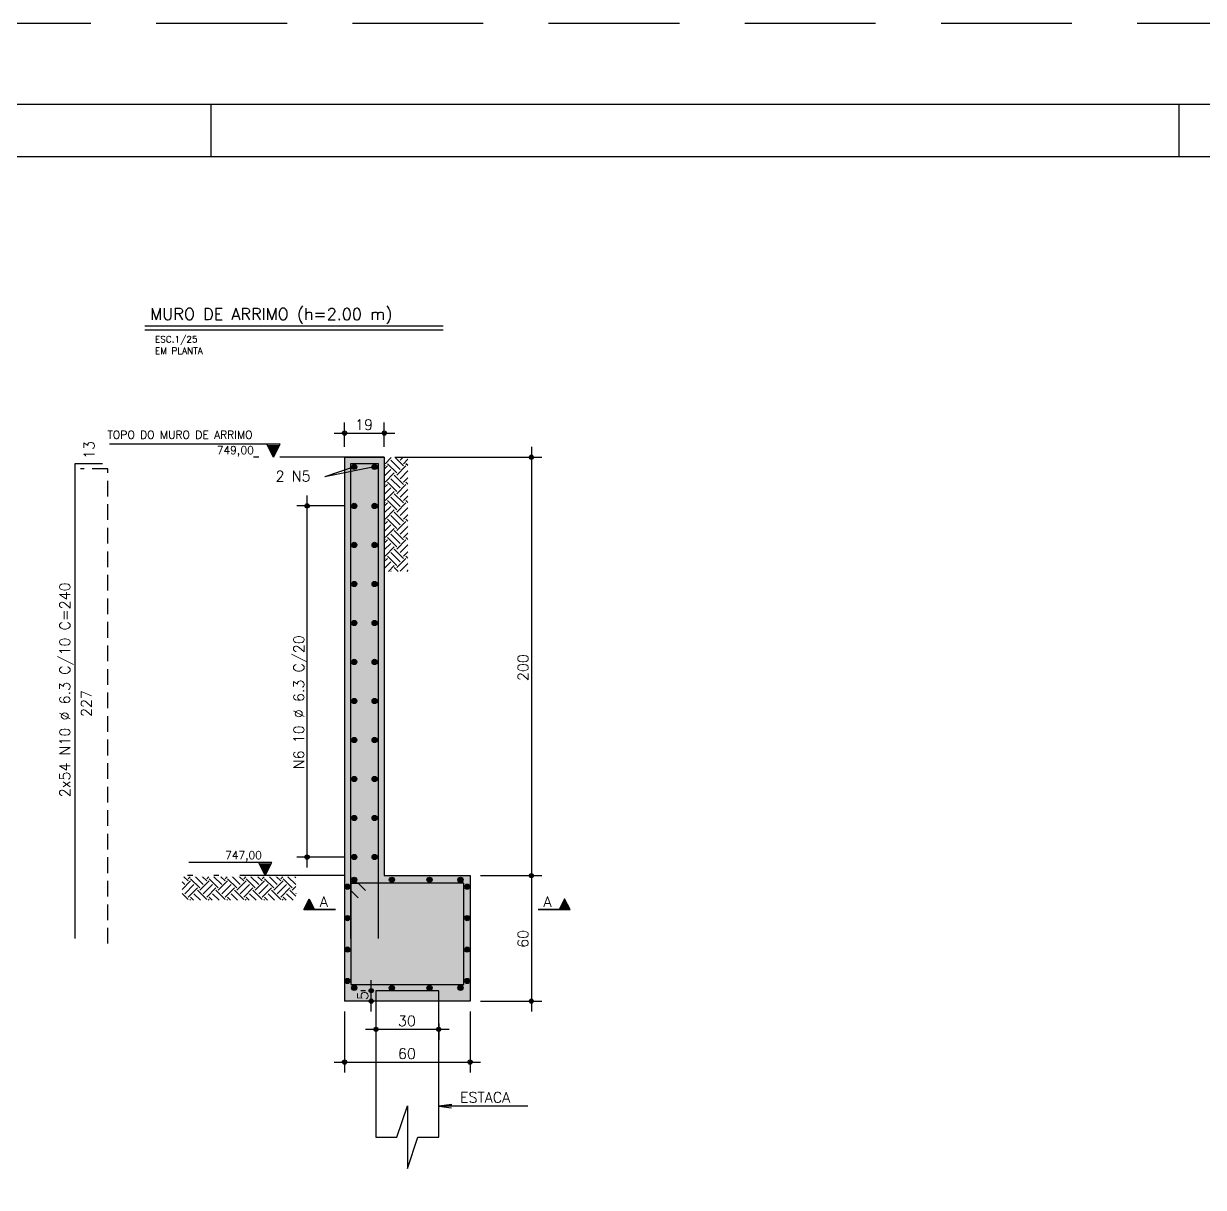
# Model space of a CAD drawing. Extents: x -1.9 to 86, y -1.2 to 61.3.
# Drawn here: x 43.52 to 66.07, y 39.05 to 61.31 of the extents above; entities that cross this region are included whole.
import ezdxf

# ---------------------------------------------------------------- set-up
doc = ezdxf.new("R2010")
doc.units = 0
doc.header["$MEASUREMENT"] = 0
for name, pattern in [('ESTILO_TQS_0001', [0.45, 0.3, -0.15]), ('ESTILO_TQS_0004', [3.3, 2, -0.4, 0.05, -0.4, 0.05, -0.4]), ('HIDDEN', [0.375, 0.25, -0.125])]:
    doc.linetypes.add(name, pattern=pattern)
doc.layers.get('0').update_dxf_attribs({"linetype": 'CONTINUOUS'})
doc.layers.get('Defpoints').update_dxf_attribs({"linetype": 'CONTINUOUS'})
for name, color, linetype in [('ARQ_FOLHA', 7, 'CONTINUOUS'), ('PENA_01', 1, 'CONTINUOUS'), ('PENA_02', 2, 'CONTINUOUS'), ('PENA_03', 3, 'CONTINUOUS'), ('PENA_04', 4, 'CONTINUOUS'), ('PENA_05', 5, 'CONTINUOUS'), ('PENA_06', 6, 'CONTINUOUS'), ('PENA_10', 253, 'CONTINUOUS')]:
    doc.layers.add(name, color=color, linetype=linetype)
doc.styles.get("Standard").update_dxf_attribs({"font": 'ROMANS.SHX'})

# ---------------------------------------------------------------- blocks, each defined once
blk = doc.blocks.new('FOLHA A1 - 841 X 594')
at = {"layer": 'ARQ_FOLHA', "color": 1}
for p, q in [((-370, 584), (-370, 594)), ((-185, 584), (-185, 594))]:
    blk.add_line(p, q, dxfattribs=at)
for points in [[(-841, 0), (0, 0), (0, 594), (-841, 594)], [(-816, 10), (-10, 10), (-10, 584), (-816, 584)]]:
    blk.add_lwpolyline(points, close=True, dxfattribs=at)
at = {"layer": 'Defpoints', "color": 8, "linetype": 'HIDDEN', "ltscale": 100}
blk.add_lwpolyline([(-860.5, 609.5), (-860.5, -15.5), (19.5, -15.5), (19.5, 609.5)], close=True, dxfattribs=at)
blk = doc.blocks.new('*U23')
blk.add_blockref('FOLHA A1 - 841 X 594', (0, 0))

msp = doc.modelspace()

# ---------------------------------------------------------------- linework, layer by layer
at = {"layer": 'PENA_01', "linetype": 'Continuous'}
for p, q in [((45.831, 55.525), (51.537, 55.525)), ((49.65, 53.214), (49.65, 53.676)), ((50.41, 53.214), (50.41, 53.676)), ((49.45, 53.476), (50.61, 53.476)), ((50.542, 53.009), (50.425, 52.891)), ((50.61, 53.014), (53.42, 53.014)), ((50.778, 52.847), (50.617, 53.009)), ((50.63, 53.009), (50.63, 53.009)), ((50.763, 53.009), (50.712, 52.958)), ((53.22, 53.214), (53.22, 44.814)), ((49.835, 52.829), (49.27, 52.639)), ((50.225, 52.829), (49.27, 52.639)), ((50.425, 52.847), (50.41, 52.862)), ((50.469, 52.847), (50.41, 52.788)), ((50.535, 52.781), (50.41, 52.655)), ((50.646, 52.715), (50.469, 52.891)), ((50.712, 52.781), (50.535, 52.958)), ((50.822, 52.847), (50.646, 52.67)), ((50.861, 52.974), (50.778, 52.891)), ((50.861, 52.853), (50.822, 52.891)), ((50.861, 52.986), (50.861, 52.986)), ((50.861, 52.885), (50.861, 52.885)), ((50.601, 52.715), (50.425, 52.538)), ((50.712, 52.427), (50.535, 52.604)), ((50.778, 52.494), (50.601, 52.67)), ((50.861, 52.753), (50.712, 52.604)), ((50.861, 52.62), (50.778, 52.538)), ((50.861, 52.765), (50.861, 52.765)), ((50.861, 52.632), (50.861, 52.632)), ((50.425, 52.494), (50.41, 52.509)), ((50.469, 52.494), (50.41, 52.434)), ((50.535, 52.427), (50.41, 52.302)), ((50.601, 52.361), (50.425, 52.184)), ((50.646, 52.361), (50.469, 52.538)), ((50.778, 52.14), (50.601, 52.317)), ((50.822, 52.494), (50.646, 52.317)), ((50.861, 52.399), (50.712, 52.25)), ((50.861, 52.5), (50.822, 52.538)), ((50.861, 52.532), (50.861, 52.532)), ((50.861, 52.411), (50.861, 52.411)), ((48.935, 45.17), (48.935, 52.283)), ((50.425, 52.14), (50.41, 52.155)), ((50.469, 52.14), (50.41, 52.081)), ((50.646, 52.007), (50.469, 52.184)), ((50.712, 52.074), (50.535, 52.25)), ((50.822, 52.14), (50.646, 51.963)), ((50.861, 52.267), (50.778, 52.184)), ((50.861, 52.146), (50.822, 52.184)), ((50.861, 52.279), (50.861, 52.279)), ((50.861, 52.178), (50.861, 52.178)), ((49.635, 52.083), (48.735, 52.083)), ((50.535, 52.074), (50.41, 51.948)), ((50.601, 52.007), (50.425, 51.831)), ((50.712, 51.72), (50.535, 51.897)), ((50.778, 51.786), (50.601, 51.963)), ((50.861, 52.046), (50.712, 51.897)), ((50.861, 51.913), (50.778, 51.831)), ((50.861, 52.058), (50.861, 52.058)), ((50.861, 51.925), (50.861, 51.925)), ((50.425, 51.786), (50.41, 51.801)), ((50.469, 51.786), (50.41, 51.727)), ((50.535, 51.72), (50.41, 51.595)), ((50.601, 51.654), (50.425, 51.477)), ((50.646, 51.654), (50.469, 51.831)), ((50.822, 51.786), (50.646, 51.61)), ((50.861, 51.692), (50.712, 51.543)), ((50.861, 51.792), (50.822, 51.831)), ((50.861, 51.825), (50.861, 51.825)), ((50.861, 51.704), (50.861, 51.704)), ((50.425, 51.433), (50.41, 51.448)), ((50.469, 51.433), (50.41, 51.374)), ((50.646, 51.3), (50.469, 51.477)), ((50.712, 51.367), (50.535, 51.543)), ((50.778, 51.433), (50.601, 51.61)), ((50.822, 51.433), (50.646, 51.256)), ((50.861, 51.559), (50.778, 51.477)), ((50.861, 51.439), (50.822, 51.477)), ((50.861, 51.572), (50.861, 51.572)), ((50.861, 51.471), (50.861, 51.471)), ((50.535, 51.367), (50.41, 51.241)), ((50.601, 51.3), (50.425, 51.124)), ((50.712, 51.013), (50.535, 51.19)), ((50.778, 51.079), (50.601, 51.256)), ((50.861, 51.338), (50.712, 51.19)), ((50.861, 51.206), (50.778, 51.124)), ((50.861, 51.351), (50.861, 51.351)), ((50.861, 51.218), (50.861, 51.218)), ((50.425, 51.079), (50.41, 51.094)), ((50.469, 51.079), (50.41, 51.02)), ((50.535, 51.013), (50.41, 50.888)), ((50.646, 50.947), (50.469, 51.124)), ((50.822, 51.079), (50.646, 50.903)), ((50.861, 50.985), (50.712, 50.836)), ((50.861, 51.085), (50.822, 51.124)), ((50.861, 51.117), (50.861, 51.117)), ((50.861, 50.997), (50.861, 50.997)), ((50.601, 50.947), (50.487, 50.832)), ((50.539, 50.832), (50.535, 50.836)), ((50.672, 50.832), (50.601, 50.903)), ((50.76, 50.832), (50.76, 50.832)), ((50.861, 50.852), (50.84, 50.832)), ((50.861, 50.864), (50.861, 50.864)), ((49.635, 45.37), (48.735, 45.37)), ((53.22, 45.214), (53.22, 42.414)), ((46.706, 44.912), (46.545, 44.75)), ((46.545, 44.896), (46.596, 44.845)), ((46.567, 44.994), (46.567, 44.994)), ((46.58, 44.994), (46.662, 44.912)), ((46.7, 44.994), (46.662, 44.956)), ((46.668, 44.994), (46.668, 44.994)), ((46.706, 44.956), (46.883, 44.779)), ((46.788, 44.994), (46.788, 44.994)), ((46.801, 44.994), (46.949, 44.845)), ((47.06, 44.912), (46.883, 44.735)), ((46.921, 44.994), (46.921, 44.994)), ((46.933, 44.994), (47.015, 44.912)), ((47.054, 44.994), (47.015, 44.956)), ((47.022, 44.994), (47.022, 44.994)), ((47.06, 44.956), (47.236, 44.779)), ((47.142, 44.994), (47.142, 44.994)), ((47.154, 44.994), (47.303, 44.845)), ((47.413, 44.912), (47.236, 44.735)), ((47.275, 44.994), (47.275, 44.994)), ((47.287, 44.994), (47.369, 44.912)), ((47.407, 44.994), (47.369, 44.956)), ((47.375, 44.994), (47.375, 44.994)), ((47.413, 44.956), (47.59, 44.779)), ((47.496, 44.994), (47.496, 44.994)), ((47.508, 44.994), (47.656, 44.845)), ((47.767, 44.912), (47.59, 44.735)), ((47.628, 44.994), (47.628, 44.994)), ((47.64, 44.994), (47.723, 44.912)), ((47.761, 44.994), (47.723, 44.956)), ((47.729, 44.994), (47.729, 44.994)), ((47.767, 44.956), (47.944, 44.779)), ((47.849, 44.994), (47.849, 44.994)), ((47.861, 44.994), (48.01, 44.845)), ((48.12, 44.912), (47.944, 44.735)), ((47.982, 44.994), (47.982, 44.994)), ((47.994, 44.994), (48.076, 44.912)), ((48.114, 44.994), (48.076, 44.956)), ((48.082, 44.994), (48.082, 44.994)), ((48.12, 44.956), (48.297, 44.779)), ((48.203, 44.994), (48.203, 44.994)), ((48.215, 44.994), (48.363, 44.845)), ((48.474, 44.912), (48.297, 44.735)), ((48.335, 44.994), (48.335, 44.994)), ((48.347, 44.994), (48.43, 44.912)), ((48.468, 44.994), (48.43, 44.956)), ((48.436, 44.994), (48.436, 44.994)), ((48.474, 44.956), (48.651, 44.779)), ((48.556, 44.994), (48.556, 44.994)), ((48.568, 44.994), (48.717, 44.845)), ((48.689, 44.994), (48.689, 44.994)), ((48.701, 44.994), (48.721, 44.974)), ((48.721, 44.894), (48.721, 44.894)), ((52.25, 45.014), (53.42, 45.014)), ((52.25, 45.014), (53.42, 45.014)), ((46.545, 44.764), (46.545, 44.764)), ((46.545, 44.675), (46.662, 44.558)), ((46.772, 44.845), (46.596, 44.669)), ((46.839, 44.779), (46.662, 44.602)), ((46.772, 44.669), (46.898, 44.543)), ((46.839, 44.735), (47.015, 44.558)), ((47.126, 44.845), (46.949, 44.669)), ((47.192, 44.779), (47.015, 44.602)), ((47.126, 44.669), (47.251, 44.543)), ((47.192, 44.735), (47.369, 44.558)), ((47.48, 44.845), (47.303, 44.669)), ((47.546, 44.779), (47.369, 44.602)), ((47.48, 44.669), (47.605, 44.543)), ((47.546, 44.735), (47.723, 44.558)), ((47.833, 44.845), (47.656, 44.669)), ((47.899, 44.779), (47.723, 44.602)), ((47.833, 44.669), (47.959, 44.543)), ((47.899, 44.735), (48.076, 44.558)), ((48.187, 44.845), (48.01, 44.669)), ((48.253, 44.779), (48.076, 44.602)), ((48.187, 44.669), (48.312, 44.543)), ((48.253, 44.735), (48.43, 44.558)), ((48.54, 44.845), (48.363, 44.669)), ((48.606, 44.779), (48.43, 44.602)), ((48.54, 44.669), (48.666, 44.543)), ((48.606, 44.735), (48.721, 44.62)), ((48.721, 44.805), (48.651, 44.735)), ((48.721, 44.673), (48.717, 44.669)), ((46.706, 44.558), (46.691, 44.543)), ((46.706, 44.602), (46.765, 44.543)), ((47.06, 44.558), (47.045, 44.543)), ((47.06, 44.602), (47.119, 44.543)), ((47.413, 44.558), (47.398, 44.543)), ((47.413, 44.602), (47.472, 44.543)), ((47.767, 44.558), (47.752, 44.543)), ((47.767, 44.602), (47.826, 44.543)), ((48.12, 44.558), (48.105, 44.543)), ((48.12, 44.602), (48.18, 44.543)), ((48.474, 44.558), (48.459, 44.543)), ((48.474, 44.602), (48.533, 44.543)), ((50.16, 42.414), (50.16, 43.014)), ((50.05, 42.814), (49.96, 42.814)), ((49.65, 42.414), (49.65, 41.249)), ((50.05, 42.614), (49.96, 42.614)), ((52.05, 42.414), (52.05, 41.249)), ((52.25, 42.614), (53.42, 42.614)), ((51.45, 42.184), (51.45, 41.876)), ((50.05, 42.076), (51.65, 42.076)), ((50.25, 41.98), (50.25, 41.876)), ((49.45, 41.449), (52.25, 41.449))]:
    msp.add_line(p, q, dxfattribs=at)
at = {"layer": 'PENA_01', "linetype": 'ESTILO_TQS_0004'}
for p, q in [((50.41, 53.014), (47.763, 53.014)), ((49.65, 45.014), (46.539, 45.014))]:
    msp.add_line(p, q, dxfattribs=at)
at = {"layer": 'PENA_01', "linetype": 'Continuous'}
msp.add_lwpolyline([(50.25, 42.814), (50.25, 40.014), (50.65, 40.014), (50.85, 40.614), (50.85, 39.414), (51.05, 40.014), (51.45, 40.014), (51.45, 42.814), (50.25, 42.814)], dxfattribs=at)
at = {"layer": 'PENA_02', "linetype": 'Continuous'}
for centre, radius in [((49.65, 53.476), 0.04), ((49.65, 53.476), 0.02), ((50.41, 53.476), 0.04), ((50.41, 53.476), 0.02), ((53.22, 53.014), 0.04), ((53.22, 53.014), 0.02), ((48.935, 52.083), 0.0416), ((48.935, 52.083), 0.0208), ((48.935, 45.37), 0.0416), ((48.935, 45.37), 0.0208), ((53.22, 45.014), 0.04), ((53.22, 45.014), 0.04), ((53.22, 45.014), 0.02), ((53.22, 45.014), 0.02), ((50.16, 42.814), 0.04), ((50.16, 42.614), 0.04), ((50.16, 42.814), 0.02), ((50.16, 42.614), 0.02), ((53.22, 42.614), 0.04), ((53.22, 42.614), 0.02), ((50.25, 42.076), 0.04), ((50.25, 42.076), 0.02), ((51.45, 42.076), 0.04), ((51.45, 42.076), 0.02), ((49.65, 41.449), 0.04), ((49.65, 41.449), 0.02), ((52.05, 41.449), 0.04), ((52.05, 41.449), 0.02)]:
    msp.add_circle(centre, radius, dxfattribs=at)
at = {"layer": 'PENA_03', "linetype": 'Continuous'}
for p, q in [((45.831, 55.451), (51.537, 55.451)), ((47.457, 53.264), (45.159, 53.264)), ((48.417, 53.264), (47.457, 53.264)), ((48.292, 53.014), (48.167, 53.264)), ((48.178, 53.241), (48.406, 53.241)), ((48.189, 53.219), (48.395, 53.219)), ((48.292, 53.014), (48.417, 53.264)), ((48.2, 53.197), (48.384, 53.197)), ((48.212, 53.175), (48.372, 53.175)), ((48.223, 53.152), (48.361, 53.152)), ((48.234, 53.13), (48.35, 53.13)), ((48.245, 53.108), (48.339, 53.108)), ((48.256, 53.085), (48.328, 53.085)), ((48.267, 53.063), (48.317, 53.063)), ((48.278, 53.041), (48.306, 53.041)), ((49.65, 53.014), (49.65, 42.614)), ((49.65, 53.014), (50.41, 53.014)), ((49.65, 53.014), (49.65, 53.014)), ((50.41, 53.014), (50.41, 45.014)), ((50.41, 53.014), (50.41, 53.014)), ((50.41, 53.014), (50.41, 53.014)), ((49.835, 52.083), (49.835, 52.083)), ((49.835, 45.37), (49.835, 45.37)), ((47.299, 45.264), (46.676, 45.264)), ((48.259, 45.264), (47.299, 45.264)), ((48.134, 45.014), (48.009, 45.264)), ((48.02, 45.241), (48.248, 45.241)), ((48.031, 45.219), (48.236, 45.219)), ((48.042, 45.197), (48.225, 45.197)), ((48.053, 45.175), (48.214, 45.175)), ((48.064, 45.152), (48.203, 45.152)), ((48.076, 45.13), (48.192, 45.13)), ((48.087, 45.108), (48.181, 45.108)), ((48.134, 45.014), (48.259, 45.264)), ((48.098, 45.085), (48.17, 45.085)), ((48.109, 45.063), (48.158, 45.063)), ((48.12, 45.041), (48.147, 45.041)), ((50.41, 45.014), (52.05, 45.014)), ((52.05, 45.014), (52.05, 42.614)), ((52.05, 45.014), (52.05, 45.014)), ((52.05, 45.014), (52.05, 45.014)), ((50.25, 42.814), (50.25, 42.814)), ((52.05, 42.614), (49.65, 42.614)), ((49.65, 42.614), (49.65, 42.614)), ((50.25, 42.614), (50.25, 42.614)), ((52.05, 42.614), (52.05, 42.614)), ((52.05, 42.614), (52.05, 42.614)), ((50.25, 42.18), (50.25, 42.18)), ((51.45, 42.384), (51.45, 42.384))]:
    msp.add_line(p, q, dxfattribs=at)
for points in [[(48.871, 44.366), (48.973, 44.571), (49.076, 44.366), (48.871, 44.366)], [(53.958, 44.366), (53.855, 44.571), (53.753, 44.366), (53.958, 44.366)], [(53.156, 40.606), (51.45, 40.606), (51.698, 40.639), (51.45, 40.606), (51.697, 40.574)]]:
    msp.add_lwpolyline(points, dxfattribs=at)
for centre in [(49.835, 52.829), (50.225, 52.829), (49.835, 52.083), (50.225, 52.083), (49.835, 51.337), (50.225, 51.337), (49.835, 50.591), (50.225, 50.591), (49.835, 49.845), (50.225, 49.845), (49.835, 49.1), (50.225, 49.1), (49.835, 48.354), (50.225, 48.354), (49.835, 47.608), (50.225, 47.608), (49.835, 46.862), (50.225, 46.862), (49.835, 46.116), (50.225, 46.116), (49.835, 45.37), (50.225, 45.37), (49.835, 44.934), (50.555, 44.935), (51.275, 44.935), (51.865, 44.934), (49.705, 44.804), (51.995, 44.804), (49.705, 44.202), (51.995, 44.202), (49.705, 43.601), (51.995, 43.601), (49.705, 42.999), (49.835, 42.869), (50.555, 42.868), (51.275, 42.868), (51.865, 42.869), (51.995, 42.999)]:
    msp.add_circle(centre, 0.05, dxfattribs=at)
for points in [[(49.885, 52.829), (49.81, 52.872), (49.788, 52.846)], [(49.885, 52.829), (49.788, 52.846), (49.788, 52.812)], [(49.885, 52.829), (49.788, 52.812), (49.81, 52.785)], [(49.885, 52.829), (49.843, 52.878), (49.81, 52.872)], [(49.885, 52.829), (49.81, 52.785), (49.843, 52.78)], [(49.885, 52.829), (49.873, 52.861), (49.843, 52.878)], [(49.885, 52.829), (49.843, 52.78), (49.873, 52.797)], [(49.885, 52.829), (49.873, 52.797), (49.885, 52.829)], [(50.275, 52.829), (50.2, 52.872), (50.178, 52.846)], [(50.275, 52.829), (50.178, 52.846), (50.178, 52.812)], [(50.275, 52.829), (50.178, 52.812), (50.2, 52.785)], [(50.275, 52.829), (50.233, 52.878), (50.2, 52.872)], [(50.275, 52.829), (50.2, 52.785), (50.233, 52.78)], [(50.275, 52.829), (50.263, 52.861), (50.233, 52.878)], [(50.275, 52.829), (50.233, 52.78), (50.263, 52.797)], [(50.275, 52.829), (50.263, 52.797), (50.275, 52.829)], [(49.885, 52.083), (49.81, 52.126), (49.788, 52.1)], [(49.885, 52.083), (49.788, 52.1), (49.788, 52.066)], [(49.885, 52.083), (49.843, 52.132), (49.81, 52.126)], [(49.885, 52.083), (49.873, 52.115), (49.843, 52.132)], [(50.275, 52.083), (50.2, 52.126), (50.178, 52.1)], [(50.275, 52.083), (50.178, 52.1), (50.178, 52.066)], [(50.275, 52.083), (50.233, 52.132), (50.2, 52.126)], [(50.275, 52.083), (50.263, 52.115), (50.233, 52.132)], [(49.885, 52.083), (49.788, 52.066), (49.81, 52.04)], [(49.885, 52.083), (49.81, 52.04), (49.843, 52.034)], [(49.885, 52.083), (49.843, 52.034), (49.873, 52.051)], [(49.885, 52.083), (49.873, 52.051), (49.885, 52.083)], [(50.275, 52.083), (50.178, 52.066), (50.2, 52.04)], [(50.275, 52.083), (50.2, 52.04), (50.233, 52.034)], [(50.275, 52.083), (50.233, 52.034), (50.263, 52.051)], [(50.275, 52.083), (50.263, 52.051), (50.275, 52.083)], [(49.885, 51.337), (49.81, 51.38), (49.788, 51.354)], [(49.885, 51.337), (49.788, 51.354), (49.788, 51.32)], [(49.885, 51.337), (49.788, 51.32), (49.81, 51.294)], [(49.885, 51.337), (49.843, 51.386), (49.81, 51.38)], [(49.885, 51.337), (49.81, 51.294), (49.843, 51.288)], [(49.885, 51.337), (49.873, 51.369), (49.843, 51.386)], [(49.885, 51.337), (49.843, 51.288), (49.873, 51.305)], [(49.885, 51.337), (49.873, 51.305), (49.885, 51.337)], [(50.275, 51.337), (50.2, 51.38), (50.178, 51.354)], [(50.275, 51.337), (50.178, 51.354), (50.178, 51.32)], [(50.275, 51.337), (50.178, 51.32), (50.2, 51.294)], [(50.275, 51.337), (50.233, 51.386), (50.2, 51.38)], [(50.275, 51.337), (50.2, 51.294), (50.233, 51.288)], [(50.275, 51.337), (50.263, 51.369), (50.233, 51.386)], [(50.275, 51.337), (50.233, 51.288), (50.263, 51.305)], [(50.275, 51.337), (50.263, 51.305), (50.275, 51.337)], [(49.885, 50.591), (49.81, 50.635), (49.788, 50.608)], [(49.885, 50.591), (49.788, 50.608), (49.788, 50.574)], [(49.885, 50.591), (49.788, 50.574), (49.81, 50.548)], [(49.885, 50.591), (49.843, 50.641), (49.81, 50.635)], [(49.885, 50.591), (49.81, 50.548), (49.843, 50.542)], [(49.885, 50.591), (49.873, 50.623), (49.843, 50.641)], [(49.885, 50.591), (49.843, 50.542), (49.873, 50.559)], [(49.885, 50.591), (49.873, 50.559), (49.885, 50.591)], [(50.275, 50.591), (50.2, 50.635), (50.178, 50.608)], [(50.275, 50.591), (50.178, 50.608), (50.178, 50.574)], [(50.275, 50.591), (50.178, 50.574), (50.2, 50.548)], [(50.275, 50.591), (50.233, 50.641), (50.2, 50.635)], [(50.275, 50.591), (50.2, 50.548), (50.233, 50.542)], [(50.275, 50.591), (50.263, 50.623), (50.233, 50.641)], [(50.275, 50.591), (50.233, 50.542), (50.263, 50.559)], [(50.275, 50.591), (50.263, 50.559), (50.275, 50.591)], [(49.885, 49.845), (49.81, 49.889), (49.788, 49.863)], [(49.885, 49.845), (49.788, 49.863), (49.788, 49.828)], [(49.885, 49.845), (49.788, 49.828), (49.81, 49.802)], [(49.885, 49.845), (49.843, 49.895), (49.81, 49.889)], [(49.885, 49.845), (49.81, 49.802), (49.843, 49.796)], [(49.885, 49.845), (49.873, 49.878), (49.843, 49.895)], [(49.885, 49.845), (49.843, 49.796), (49.873, 49.813)], [(49.885, 49.845), (49.873, 49.813), (49.885, 49.845)], [(50.275, 49.845), (50.2, 49.889), (50.178, 49.863)], [(50.275, 49.845), (50.178, 49.863), (50.178, 49.828)], [(50.275, 49.845), (50.178, 49.828), (50.2, 49.802)], [(50.275, 49.845), (50.233, 49.895), (50.2, 49.889)], [(50.275, 49.845), (50.2, 49.802), (50.233, 49.796)], [(50.275, 49.845), (50.263, 49.878), (50.233, 49.895)], [(50.275, 49.845), (50.233, 49.796), (50.263, 49.813)], [(50.275, 49.845), (50.263, 49.813), (50.275, 49.845)], [(49.885, 49.1), (49.81, 49.143), (49.788, 49.117)], [(49.885, 49.1), (49.788, 49.117), (49.788, 49.082)], [(49.885, 49.1), (49.788, 49.082), (49.81, 49.056)], [(49.885, 49.1), (49.843, 49.149), (49.81, 49.143)], [(49.885, 49.1), (49.81, 49.056), (49.843, 49.05)], [(49.885, 49.1), (49.873, 49.132), (49.843, 49.149)], [(49.885, 49.1), (49.843, 49.05), (49.873, 49.067)], [(49.885, 49.1), (49.873, 49.067), (49.885, 49.1)], [(50.275, 49.1), (50.2, 49.143), (50.178, 49.117)], [(50.275, 49.1), (50.178, 49.117), (50.178, 49.082)], [(50.275, 49.1), (50.178, 49.082), (50.2, 49.056)], [(50.275, 49.1), (50.233, 49.149), (50.2, 49.143)], [(50.275, 49.1), (50.2, 49.056), (50.233, 49.05)], [(50.275, 49.1), (50.263, 49.132), (50.233, 49.149)], [(50.275, 49.1), (50.233, 49.05), (50.263, 49.067)], [(50.275, 49.1), (50.263, 49.067), (50.275, 49.1)], [(49.885, 48.354), (49.81, 48.397), (49.788, 48.371)], [(49.885, 48.354), (49.788, 48.371), (49.788, 48.337)], [(49.885, 48.354), (49.788, 48.337), (49.81, 48.31)], [(49.885, 48.354), (49.843, 48.403), (49.81, 48.397)], [(49.885, 48.354), (49.81, 48.31), (49.843, 48.305)], [(49.885, 48.354), (49.873, 48.386), (49.843, 48.403)], [(49.885, 48.354), (49.843, 48.305), (49.873, 48.322)], [(49.885, 48.354), (49.873, 48.322), (49.885, 48.354)], [(50.275, 48.354), (50.2, 48.397), (50.178, 48.371)], [(50.275, 48.354), (50.178, 48.371), (50.178, 48.337)], [(50.275, 48.354), (50.178, 48.337), (50.2, 48.31)], [(50.275, 48.354), (50.233, 48.403), (50.2, 48.397)], [(50.275, 48.354), (50.2, 48.31), (50.233, 48.305)], [(50.275, 48.354), (50.263, 48.386), (50.233, 48.403)], [(50.275, 48.354), (50.233, 48.305), (50.263, 48.322)], [(50.275, 48.354), (50.263, 48.322), (50.275, 48.354)], [(49.885, 47.608), (49.81, 47.651), (49.788, 47.625)], [(49.885, 47.608), (49.788, 47.625), (49.788, 47.591)], [(49.885, 47.608), (49.788, 47.591), (49.81, 47.565)], [(49.885, 47.608), (49.843, 47.657), (49.81, 47.651)], [(49.885, 47.608), (49.81, 47.565), (49.843, 47.559)], [(49.885, 47.608), (49.873, 47.64), (49.843, 47.657)], [(49.885, 47.608), (49.843, 47.559), (49.873, 47.576)], [(49.885, 47.608), (49.873, 47.576), (49.885, 47.608)], [(50.275, 47.608), (50.2, 47.651), (50.178, 47.625)], [(50.275, 47.608), (50.178, 47.625), (50.178, 47.591)], [(50.275, 47.608), (50.178, 47.591), (50.2, 47.565)], [(50.275, 47.608), (50.233, 47.657), (50.2, 47.651)], [(50.275, 47.608), (50.2, 47.565), (50.233, 47.559)], [(50.275, 47.608), (50.263, 47.64), (50.233, 47.657)], [(50.275, 47.608), (50.233, 47.559), (50.263, 47.576)], [(50.275, 47.608), (50.263, 47.576), (50.275, 47.608)], [(49.885, 46.862), (49.81, 46.905), (49.788, 46.879)], [(49.885, 46.862), (49.843, 46.911), (49.81, 46.905)], [(49.885, 46.862), (49.873, 46.894), (49.843, 46.911)], [(50.275, 46.862), (50.2, 46.905), (50.178, 46.879)], [(50.275, 46.862), (50.233, 46.911), (50.2, 46.905)], [(50.275, 46.862), (50.263, 46.894), (50.233, 46.911)], [(49.885, 46.862), (49.788, 46.879), (49.788, 46.845)], [(49.885, 46.862), (49.788, 46.845), (49.81, 46.819)], [(49.885, 46.862), (49.81, 46.819), (49.843, 46.813)], [(49.885, 46.862), (49.843, 46.813), (49.873, 46.83)], [(49.885, 46.862), (49.873, 46.83), (49.885, 46.862)], [(50.275, 46.862), (50.178, 46.879), (50.178, 46.845)], [(50.275, 46.862), (50.178, 46.845), (50.2, 46.819)], [(50.275, 46.862), (50.2, 46.819), (50.233, 46.813)], [(50.275, 46.862), (50.233, 46.813), (50.263, 46.83)], [(50.275, 46.862), (50.263, 46.83), (50.275, 46.862)], [(49.885, 46.116), (49.81, 46.16), (49.788, 46.133)], [(49.885, 46.116), (49.788, 46.133), (49.788, 46.099)], [(49.885, 46.116), (49.788, 46.099), (49.81, 46.073)], [(49.885, 46.116), (49.843, 46.166), (49.81, 46.16)], [(49.885, 46.116), (49.81, 46.073), (49.843, 46.067)], [(49.885, 46.116), (49.873, 46.148), (49.843, 46.166)], [(49.885, 46.116), (49.843, 46.067), (49.873, 46.084)], [(49.885, 46.116), (49.873, 46.084), (49.885, 46.116)], [(50.275, 46.116), (50.2, 46.16), (50.178, 46.133)], [(50.275, 46.116), (50.178, 46.133), (50.178, 46.099)], [(50.275, 46.116), (50.178, 46.099), (50.2, 46.073)], [(50.275, 46.116), (50.233, 46.166), (50.2, 46.16)], [(50.275, 46.116), (50.2, 46.073), (50.233, 46.067)], [(50.275, 46.116), (50.263, 46.148), (50.233, 46.166)], [(50.275, 46.116), (50.233, 46.067), (50.263, 46.084)], [(50.275, 46.116), (50.263, 46.084), (50.275, 46.116)], [(49.885, 45.37), (49.81, 45.414), (49.788, 45.388)], [(49.885, 45.37), (49.788, 45.388), (49.788, 45.353)], [(49.885, 45.37), (49.788, 45.353), (49.81, 45.327)], [(49.885, 45.37), (49.843, 45.42), (49.81, 45.414)], [(49.885, 45.37), (49.81, 45.327), (49.843, 45.321)], [(49.885, 45.37), (49.873, 45.403), (49.843, 45.42)], [(49.885, 45.37), (49.843, 45.321), (49.873, 45.338)], [(49.885, 45.37), (49.873, 45.338), (49.885, 45.37)], [(50.275, 45.37), (50.2, 45.414), (50.178, 45.388)], [(50.275, 45.37), (50.178, 45.388), (50.178, 45.353)], [(50.275, 45.37), (50.178, 45.353), (50.2, 45.327)], [(50.275, 45.37), (50.233, 45.42), (50.2, 45.414)], [(50.275, 45.37), (50.2, 45.327), (50.233, 45.321)], [(50.275, 45.37), (50.263, 45.403), (50.233, 45.42)], [(50.275, 45.37), (50.233, 45.321), (50.263, 45.338)], [(50.275, 45.37), (50.263, 45.338), (50.275, 45.37)], [(49.885, 44.934), (49.81, 44.977), (49.788, 44.951)], [(49.885, 44.934), (49.788, 44.951), (49.788, 44.917)], [(49.885, 44.934), (49.788, 44.917), (49.81, 44.891)], [(49.885, 44.934), (49.843, 44.983), (49.81, 44.977)], [(49.885, 44.934), (49.81, 44.891), (49.843, 44.885)], [(49.885, 44.934), (49.873, 44.966), (49.843, 44.983)], [(49.885, 44.934), (49.843, 44.885), (49.873, 44.902)], [(49.885, 44.934), (49.873, 44.902), (49.885, 44.934)], [(50.605, 44.935), (50.53, 44.978), (50.508, 44.952)], [(50.605, 44.935), (50.508, 44.952), (50.508, 44.918)], [(50.605, 44.935), (50.508, 44.918), (50.53, 44.892)], [(50.605, 44.935), (50.563, 44.984), (50.53, 44.978)], [(50.605, 44.935), (50.53, 44.892), (50.563, 44.886)], [(50.605, 44.935), (50.593, 44.967), (50.563, 44.984)], [(50.605, 44.935), (50.563, 44.886), (50.593, 44.903)], [(50.605, 44.935), (50.593, 44.903), (50.605, 44.935)], [(51.325, 44.935), (51.25, 44.978), (51.228, 44.952)], [(51.325, 44.935), (51.228, 44.952), (51.228, 44.918)], [(51.325, 44.935), (51.228, 44.918), (51.25, 44.892)], [(51.325, 44.935), (51.283, 44.984), (51.25, 44.978)], [(51.325, 44.935), (51.25, 44.892), (51.283, 44.886)], [(51.325, 44.935), (51.313, 44.967), (51.283, 44.984)], [(51.325, 44.935), (51.283, 44.886), (51.313, 44.903)], [(51.325, 44.935), (51.313, 44.903), (51.325, 44.935)], [(51.915, 44.934), (51.84, 44.977), (51.818, 44.951)], [(51.915, 44.934), (51.818, 44.951), (51.818, 44.917)], [(51.915, 44.934), (51.818, 44.917), (51.84, 44.891)], [(51.915, 44.934), (51.873, 44.983), (51.84, 44.977)], [(51.915, 44.934), (51.84, 44.891), (51.873, 44.885)], [(51.915, 44.934), (51.903, 44.966), (51.873, 44.983)], [(51.915, 44.934), (51.873, 44.885), (51.903, 44.902)], [(51.915, 44.934), (51.903, 44.902), (51.915, 44.934)], [(49.755, 44.804), (49.68, 44.847), (49.658, 44.821)], [(49.755, 44.804), (49.658, 44.821), (49.658, 44.787)], [(49.755, 44.804), (49.658, 44.787), (49.68, 44.761)], [(49.755, 44.804), (49.713, 44.853), (49.68, 44.847)], [(49.755, 44.804), (49.68, 44.761), (49.713, 44.755)], [(49.755, 44.804), (49.743, 44.836), (49.713, 44.853)], [(49.755, 44.804), (49.713, 44.755), (49.743, 44.772)], [(49.755, 44.804), (49.743, 44.772), (49.755, 44.804)], [(52.045, 44.804), (51.97, 44.847), (51.948, 44.821)], [(52.045, 44.804), (51.948, 44.821), (51.948, 44.787)], [(52.045, 44.804), (51.948, 44.787), (51.97, 44.761)], [(52.045, 44.804), (52.003, 44.853), (51.97, 44.847)], [(52.045, 44.804), (51.97, 44.761), (52.003, 44.755)], [(52.045, 44.804), (52.033, 44.836), (52.003, 44.853)], [(52.045, 44.804), (52.003, 44.755), (52.033, 44.772)], [(52.045, 44.804), (52.033, 44.772), (52.045, 44.804)], [(49.755, 44.202), (49.68, 44.246), (49.658, 44.219)], [(49.755, 44.202), (49.658, 44.219), (49.658, 44.185)], [(49.755, 44.202), (49.658, 44.185), (49.68, 44.159)], [(49.755, 44.202), (49.713, 44.252), (49.68, 44.246)], [(49.755, 44.202), (49.68, 44.159), (49.713, 44.153)], [(49.755, 44.202), (49.743, 44.235), (49.713, 44.252)], [(49.755, 44.202), (49.713, 44.153), (49.743, 44.17)], [(49.755, 44.202), (49.743, 44.17), (49.755, 44.202)], [(52.045, 44.202), (51.97, 44.246), (51.948, 44.219)], [(52.045, 44.202), (51.948, 44.219), (51.948, 44.185)], [(52.045, 44.202), (51.948, 44.185), (51.97, 44.159)], [(52.045, 44.202), (52.003, 44.252), (51.97, 44.246)], [(52.045, 44.202), (51.97, 44.159), (52.003, 44.153)], [(52.045, 44.202), (52.033, 44.235), (52.003, 44.252)], [(52.045, 44.202), (52.003, 44.153), (52.033, 44.17)], [(52.045, 44.202), (52.033, 44.17), (52.045, 44.202)], [(49.755, 43.601), (49.68, 43.644), (49.658, 43.618)], [(49.755, 43.601), (49.658, 43.618), (49.658, 43.583)], [(49.755, 43.601), (49.658, 43.583), (49.68, 43.557)], [(49.755, 43.601), (49.713, 43.65), (49.68, 43.644)], [(49.755, 43.601), (49.68, 43.557), (49.713, 43.551)], [(49.755, 43.601), (49.743, 43.633), (49.713, 43.65)], [(49.755, 43.601), (49.713, 43.551), (49.743, 43.568)], [(49.755, 43.601), (49.743, 43.568), (49.755, 43.601)], [(52.045, 43.601), (51.97, 43.644), (51.948, 43.618)], [(52.045, 43.601), (51.948, 43.618), (51.948, 43.583)], [(52.045, 43.601), (51.948, 43.583), (51.97, 43.557)], [(52.045, 43.601), (52.003, 43.65), (51.97, 43.644)], [(52.045, 43.601), (51.97, 43.557), (52.003, 43.551)], [(52.045, 43.601), (52.033, 43.633), (52.003, 43.65)], [(52.045, 43.601), (52.003, 43.551), (52.033, 43.568)], [(52.045, 43.601), (52.033, 43.568), (52.045, 43.601)], [(49.755, 42.999), (49.68, 43.042), (49.658, 43.016)], [(49.755, 42.999), (49.658, 43.016), (49.658, 42.982)], [(49.755, 42.999), (49.658, 42.982), (49.68, 42.955)], [(49.755, 42.999), (49.713, 43.048), (49.68, 43.042)], [(49.755, 42.999), (49.68, 42.955), (49.713, 42.95)], [(49.755, 42.999), (49.743, 43.031), (49.713, 43.048)], [(49.755, 42.999), (49.713, 42.95), (49.743, 42.967)], [(49.755, 42.999), (49.743, 42.967), (49.755, 42.999)], [(49.885, 42.869), (49.81, 42.912), (49.788, 42.886)], [(49.885, 42.869), (49.788, 42.886), (49.788, 42.852)], [(49.885, 42.869), (49.788, 42.852), (49.81, 42.825)], [(49.885, 42.869), (49.843, 42.918), (49.81, 42.912)], [(49.885, 42.869), (49.81, 42.825), (49.843, 42.82)], [(49.885, 42.869), (49.873, 42.901), (49.843, 42.918)], [(49.885, 42.869), (49.843, 42.82), (49.873, 42.837)], [(49.885, 42.869), (49.873, 42.837), (49.885, 42.869)], [(50.605, 42.868), (50.53, 42.911), (50.508, 42.885)], [(50.605, 42.868), (50.508, 42.885), (50.508, 42.851)], [(50.605, 42.868), (50.508, 42.851), (50.53, 42.824)], [(50.605, 42.868), (50.563, 42.917), (50.53, 42.911)], [(50.605, 42.868), (50.53, 42.824), (50.563, 42.819)], [(50.605, 42.868), (50.593, 42.9), (50.563, 42.917)], [(50.605, 42.868), (50.563, 42.819), (50.593, 42.836)], [(50.605, 42.868), (50.593, 42.836), (50.605, 42.868)], [(51.325, 42.868), (51.25, 42.911), (51.228, 42.885)], [(51.325, 42.868), (51.228, 42.885), (51.228, 42.851)], [(51.325, 42.868), (51.228, 42.851), (51.25, 42.824)], [(51.325, 42.868), (51.283, 42.917), (51.25, 42.911)], [(51.325, 42.868), (51.25, 42.824), (51.283, 42.819)], [(51.325, 42.868), (51.313, 42.9), (51.283, 42.917)], [(51.325, 42.868), (51.283, 42.819), (51.313, 42.836)], [(51.325, 42.868), (51.313, 42.836), (51.325, 42.868)], [(51.915, 42.869), (51.84, 42.912), (51.818, 42.886)], [(51.915, 42.869), (51.818, 42.886), (51.818, 42.852)], [(51.915, 42.869), (51.818, 42.852), (51.84, 42.825)], [(51.915, 42.869), (51.873, 42.918), (51.84, 42.912)], [(51.915, 42.869), (51.84, 42.825), (51.873, 42.82)], [(51.915, 42.869), (51.903, 42.901), (51.873, 42.918)], [(51.915, 42.869), (51.873, 42.82), (51.903, 42.837)], [(51.915, 42.869), (51.903, 42.837), (51.915, 42.869)], [(52.045, 42.999), (51.97, 43.042), (51.948, 43.016)], [(52.045, 42.999), (51.948, 43.016), (51.948, 42.982)], [(52.045, 42.999), (51.948, 42.982), (51.97, 42.955)], [(52.045, 42.999), (52.003, 43.048), (51.97, 43.042)], [(52.045, 42.999), (51.97, 42.955), (52.003, 42.95)], [(52.045, 42.999), (52.033, 43.031), (52.003, 43.048)], [(52.045, 42.999), (52.003, 42.95), (52.033, 42.967)], [(52.045, 42.999), (52.033, 42.967), (52.045, 42.999)]]:
    msp.add_solid(points, dxfattribs=at)
at = {"layer": 'PENA_04', "linetype": 'Continuous'}
for p, q in [((49.77, 43.814), (49.77, 52.894)), ((49.77, 52.894), (50.29, 52.894)), ((49.77, 44.729), (49.77, 44.869)), ((49.77, 44.869), (49.91, 44.869)), ((49.91, 44.589), (49.77, 44.729)), ((49.91, 44.869), (50.05, 44.729)), ((48.87, 44.365), (48.973, 44.573)), ((48.871, 44.366), (48.973, 44.571)), ((48.902, 44.429), (49.044, 44.429)), ((48.91, 44.445), (49.036, 44.445)), ((48.918, 44.461), (49.028, 44.461)), ((48.926, 44.477), (49.02, 44.477)), ((48.934, 44.493), (49.012, 44.493)), ((48.942, 44.509), (49.004, 44.509)), ((48.95, 44.525), (48.996, 44.525)), ((48.958, 44.541), (48.988, 44.541)), ((48.966, 44.557), (48.98, 44.557)), ((48.973, 44.573), (49.077, 44.366)), ((48.973, 44.571), (49.076, 44.366)), ((53.855, 44.573), (53.752, 44.366)), ((53.855, 44.571), (53.753, 44.366)), ((53.926, 44.429), (53.785, 44.429)), ((53.918, 44.445), (53.793, 44.445)), ((53.91, 44.461), (53.801, 44.461)), ((53.902, 44.477), (53.809, 44.477)), ((53.894, 44.493), (53.817, 44.493)), ((53.886, 44.509), (53.825, 44.509)), ((53.878, 44.525), (53.833, 44.525)), ((53.87, 44.541), (53.841, 44.541)), ((53.862, 44.557), (53.848, 44.557)), ((53.959, 44.365), (53.855, 44.573)), ((53.958, 44.366), (53.855, 44.571)), ((49.478, 44.365), (48.87, 44.365)), ((48.871, 44.366), (49.478, 44.366)), ((48.878, 44.381), (49.068, 44.381)), ((48.886, 44.397), (49.06, 44.397)), ((48.894, 44.413), (49.052, 44.413)), ((53.958, 44.366), (53.351, 44.366)), ((53.351, 44.365), (53.959, 44.365)), ((53.95, 44.381), (53.761, 44.381)), ((53.942, 44.397), (53.769, 44.397)), ((53.934, 44.413), (53.777, 44.413))]:
    msp.add_line(p, q, dxfattribs=at)
for points in [[(49.77, 52.894), (50.29, 52.894), (50.29, 43.814)], [(49.77, 42.934), (51.93, 42.934), (51.93, 44.869), (49.77, 44.869), (49.77, 42.934)]]:
    msp.add_lwpolyline(points, dxfattribs=at)
at = {"layer": 'PENA_05', "linetype": 'Continuous'}
for p, q in [((44.503, 43.814), (44.503, 52.894)), ((44.503, 52.894), (45.023, 52.894))]:
    msp.add_line(p, q, dxfattribs=at)
at = {"layer": 'PENA_06', "linetype": 'ESTILO_TQS_0001'}
msp.add_lwpolyline([(45.123, 43.714), (45.123, 52.794), (44.603, 52.794)], dxfattribs=at)
at = {"layer": 'PENA_10', "linetype": 'Continuous'}
for points in [[(50.41, 45.014), (49.65, 42.614), (49.65, 53.014)], [(50.41, 45.014), (49.65, 53.014), (50.41, 53.014)], [(50.41, 45.014), (52.05, 42.614), (49.65, 42.614)], [(50.41, 45.014), (52.05, 45.014), (52.05, 42.614)]]:
    msp.add_solid(points, dxfattribs=at)

# ---------------------------------------------------------------- block references
at = {"xscale": 0.09999999999999938, "yscale": 0.09999999999999938, "zscale": 0.09999999999999938}
msp.add_blockref('*U23', (84.1, 0.356), dxfattribs=at)

# ---------------------------------------------------------------- texts
at = {"layer": 'PENA_03', "linetype": 'Continuous'}
for s, height, p in [('ESC.1/25', 0.125, (46.025, 55.206)), ('EM PLANTA', 0.125, (46.025, 54.986)), ('19', 0.2, (49.85, 53.536)), ('2 N5', 0.2, (48.331, 52.551)), ('30', 0.2, (50.67, 42.136)), ('60', 0.2, (50.67, 41.509)), ('ESTACA', 0.2, (51.857, 40.675))]:
    msp.add_text(s, height=height, dxfattribs=at).set_placement(p)
for s, p in [('13', (44.869, 52.981)), ('2x54 N10 %%c 6.3 C/10 C=240', (44.403, 46.514)), ('N6 10 %%c 6.3 C/20', (48.875, 47.047)), ('200', (53.16, 48.734)), ('227', (44.815, 48.047)), ('60', (53.16, 43.634)), ('5', (50.1, 42.634))]:
    msp.add_text(s, height=0.2, rotation=90, dxfattribs=at).set_placement(p)
at = {"layer": 'PENA_04', "linetype": 'Continuous'}
for s, height, p in [('TOPO DO MURO DE ARRIMO', 0.15, (45.119, 53.368)), ('749,00', 0.15, (47.208, 53.075)), ('747,00', 0.15, (47.365, 45.33)), ('A', 0.2, (49.178, 44.415)), ('A', 0.2, (53.451, 44.415))]:
    msp.add_text(s, height=height, dxfattribs=at).set_placement(p)
at = {"layer": 'PENA_06', "linetype": 'Continuous'}
msp.add_text('MURO DE ARRIMO (h=2.00 m)', height=0.225, dxfattribs=at).set_placement((45.933, 55.639))

doc.saveas('drawing.dxf')
